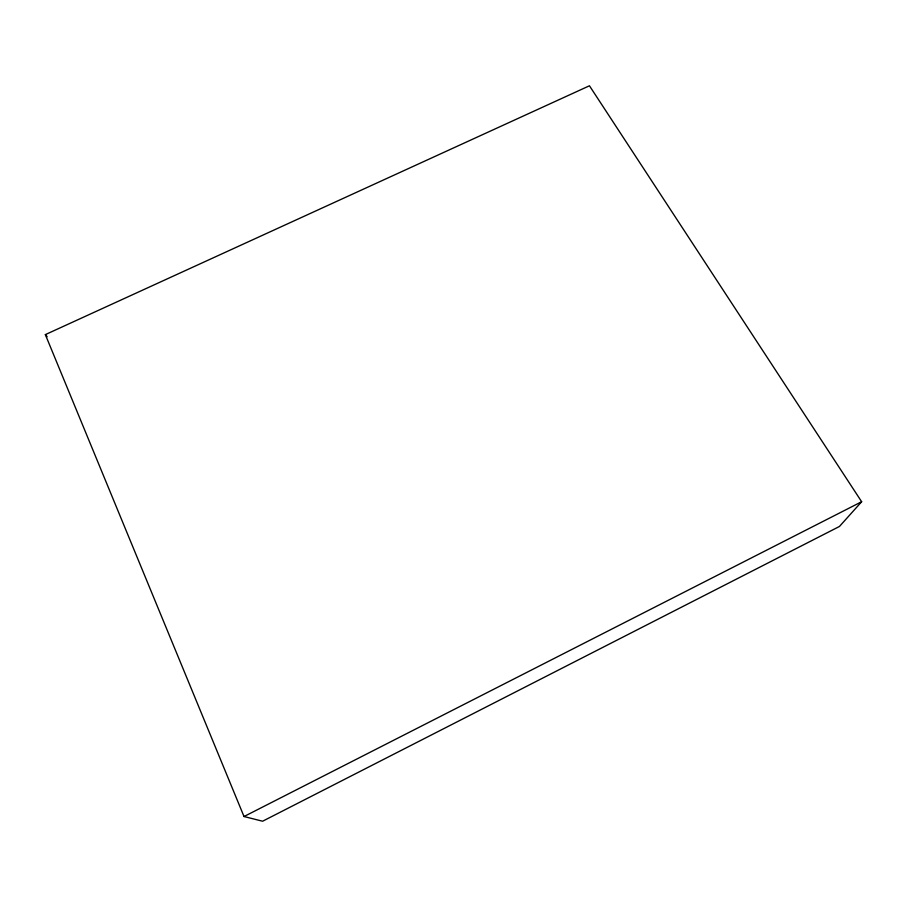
<?xml version="1.0" encoding="UTF-8"?>
<svg xmlns="http://www.w3.org/2000/svg" width="907" height="907" viewBox="0 0 907 907"><rect width="100%" height="100%" fill="white"/><g stroke="black" fill="none" stroke-linecap="round" stroke-linejoin="round"><path stroke-width="1.36" d="M861.65 501.73L839.451 526.468L262.611 821.22L244.017 816.527L45.35 334.615L589.448 85.78L861.65 501.73L244.017 816.527M45.35 334.615L47.141 336.712"/></g></svg>
